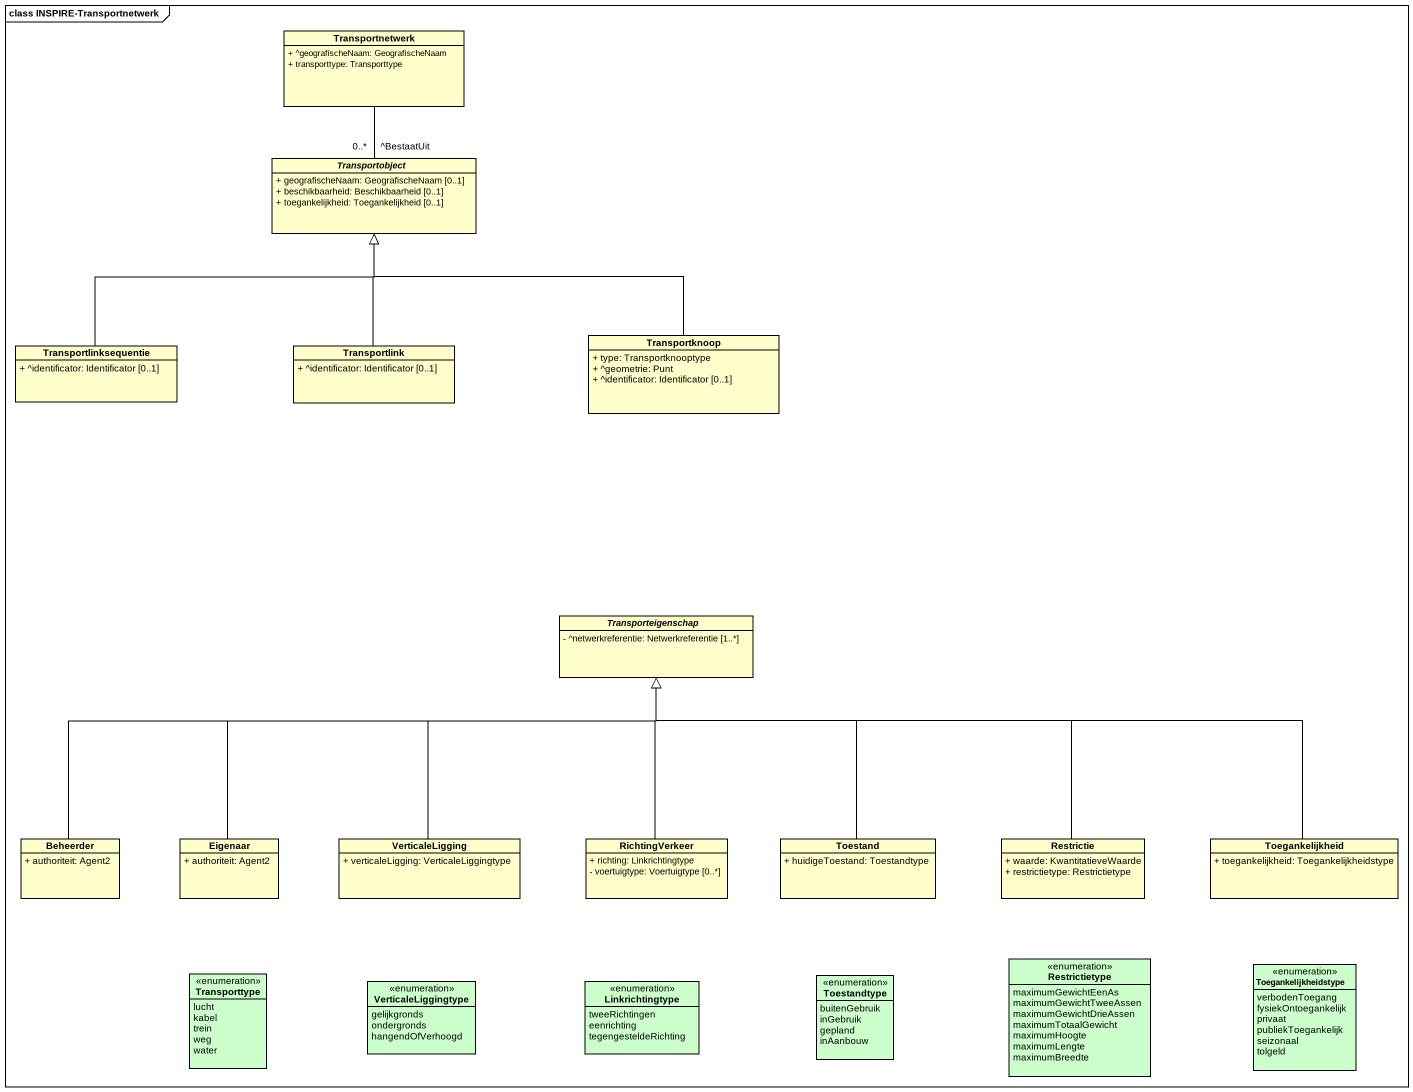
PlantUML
@startuml
mainframe class INSPIRE-Transportnetwerk
hide circle
hide empty members
skinparam classAttributeIconSize 0
class Transportnetwerk {
  + ^geografischeNaam: GeografischeNaam
  + transporttype: Transporttype
}
abstract class Transportobject {
  + geografischeNaam: GeografischeNaam [0..1]
  + beschikbaarheid: Beschikbaarheid [0..1]
  + toegankelijkheid: Toegankelijkheid [0..1]
}
class Transportknoop {
  + type: Transportknooptype
  + ^geometrie: Punt
  + ^identificator: Identificator [0..1]
}
class Transportlinksequentie {
  + ^identificator: Identificator [0..1]
}
class Transportlink {
  + ^identificator: Identificator [0..1]
}
abstract class Transporteigenschap {
  - ^netwerkreferentie: Netwerkreferentie [1..*]
}
class Beheerder {
  + authoriteit: Agent2
}
class Eigenaar {
  + authoriteit: Agent2
}
class VerticaleLigging {
  + verticaleLigging: VerticaleLiggingtype
}
class RichtingVerkeer {
  + richting: Linkrichtingtype
  - voertuigtype: Voertuigtype [0..*]
}
class Toestand {
  + huidigeToestand: Toestandtype
}
class Restrictie {
  + waarde: KwantitatieveWaarde
  + restrictietype: Restrictietype
}
class Toegankelijkheid {
  + toegankelijkheid: Toegankelijkheidstype
}
enum Restrictietype #CCFFCC {
  maximumGewichtEenAs
  maximumGewichtTweeAssen
  maximumGewichtDrieAssen
  maximumTotaalGewicht
  maximumHoogte
  maximumLengte
  maximumBreedte
}
enum Transporttype #CCFFCC {
  lucht
  kabel
  trein
  weg
  water
}
enum VerticaleLiggingtype #CCFFCC {
  gelijkgronds
  ondergronds
  hangendOfVerhoogd
}
enum Linkrichtingtype #CCFFCC {
  tweeRichtingen
  eenrichting
  tegengesteldeRichting
}
enum Toestandtype #CCFFCC {
  buitenGebruik
  inGebruik
  gepland
  inAanbouw
}
enum Toegankelijkheidstype #CCFFCC {
  verbodenToegang
  fysiekOntoegankelijk
  privaat
  publiekToegankelijk
  seizonaal
  tolgeld
}
Transportnetwerk -- "^BestaatUit\n0..*" Transportobject
Transportknoop -left-|> Transportobject
Transportlinksequentie -up-|> Transportobject
Transportlink -up-|> Transportobject
Beheerder -right-|> Transporteigenschap
Eigenaar -right-|> Transporteigenschap
VerticaleLigging -up-|> Transporteigenschap
RichtingVerkeer -up-|> Transporteigenschap
Toestand -up-|> Transporteigenschap
Restrictie -left-|> Transporteigenschap
Toegankelijkheid -left-|> Transporteigenschap
@enduml
